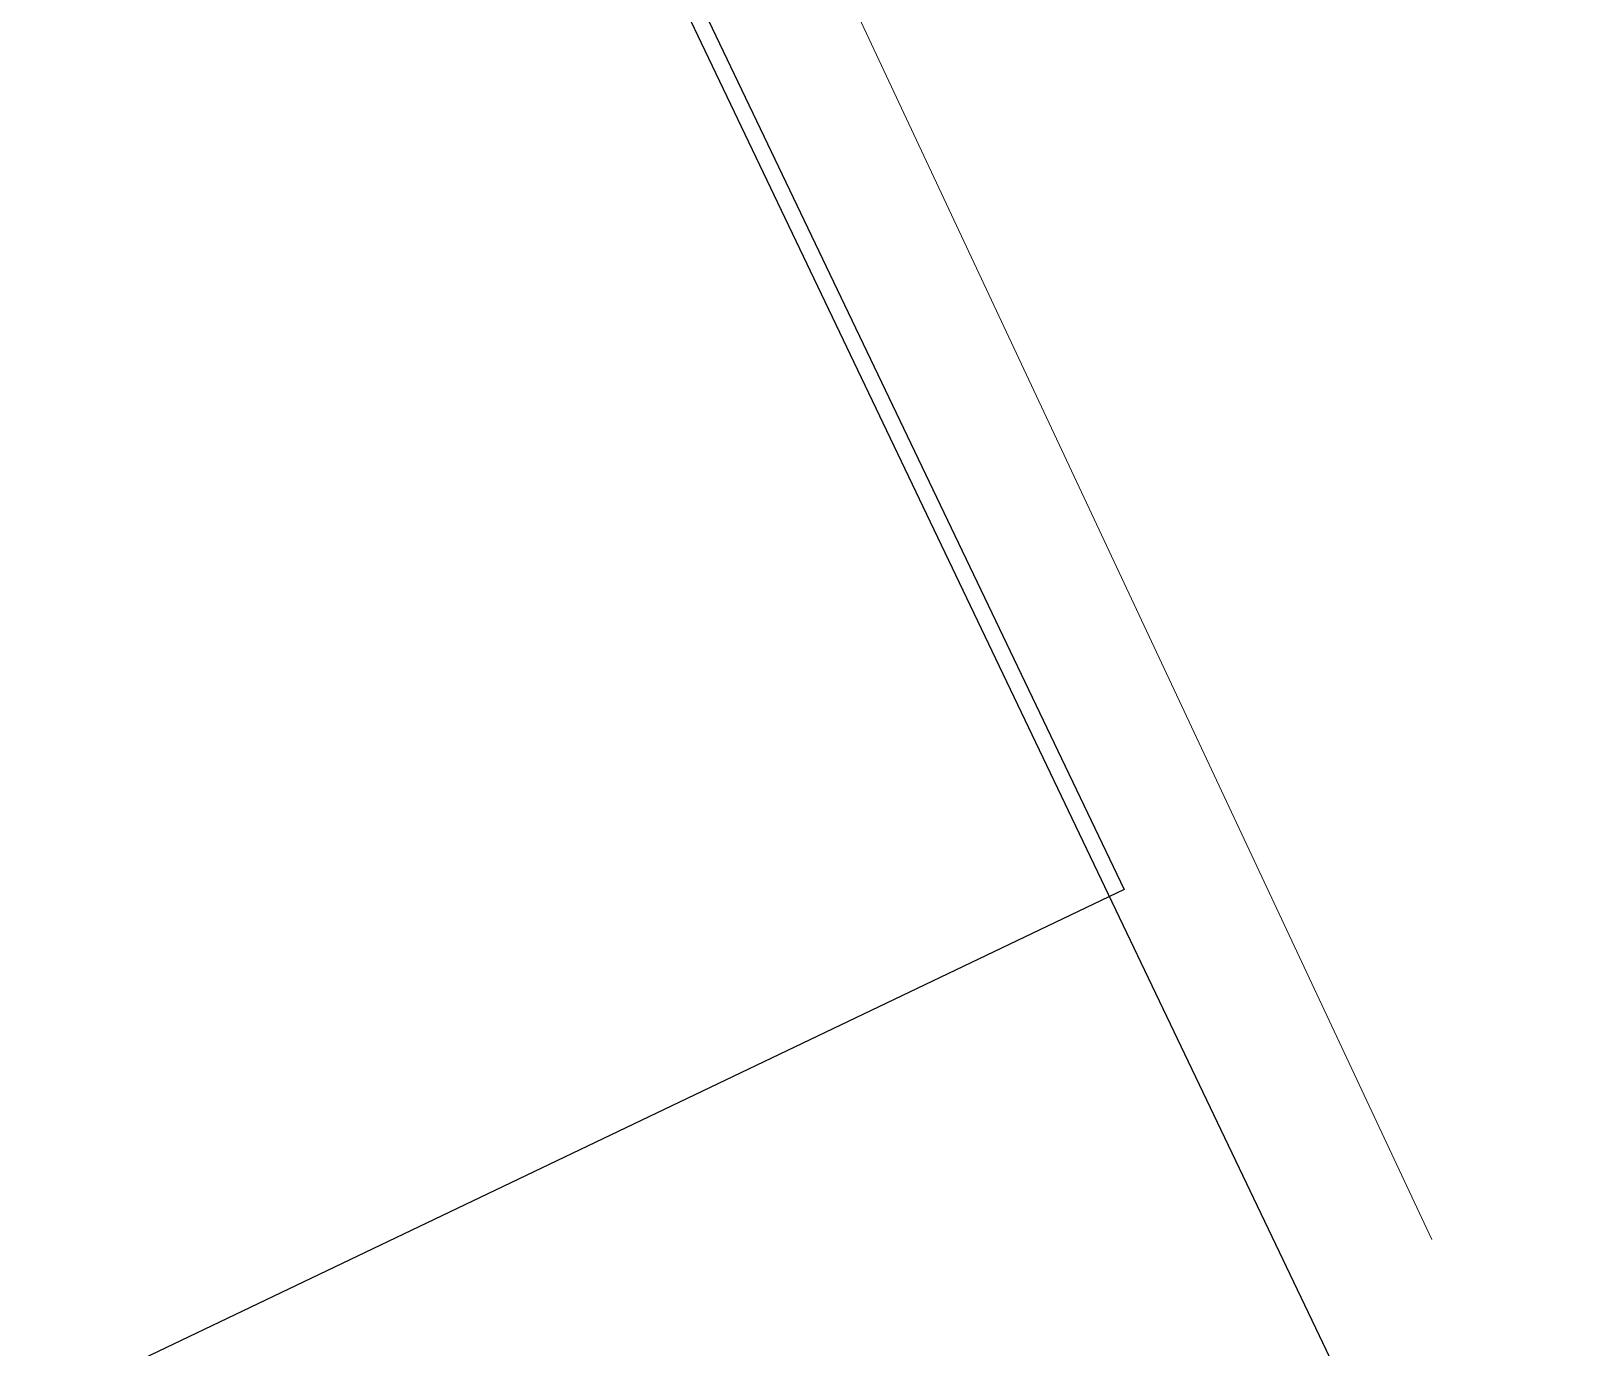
# Model space of a CAD drawing. Header units: metres. Extents: x 679304 to 680626, y 2747329 to 2750056.
# Drawn here: x 679539.808 to 679543.1, y 2747424.129 to 2747426.939 of the extents above; entities that cross this region are included whole.
import ezdxf

# ---------------------------------------------------------------- set-up
doc = ezdxf.new("R2010")
doc.units = ezdxf.units.M
doc.header["$XCLIPFRAME"] = 0
doc.layers.add('02-L-projecció', color=6, linetype='Continuous', lineweight=5)
doc.layers.add('SL_TREE_ACACIA_PYCNANTHA', color=52, linetype='Continuous', true_color=0xe0e000)
doc.layers.add('SL_TREE_BOMBAX_CEIBA', color=24, linetype='Continuous', true_color=0x8f2400)
picture_1 = doc.add_image_def('image3.png', size_in_pixel=(1135, 973))
picture_2 = doc.add_image_def('image1.png', size_in_pixel=(900, 793))

# ---------------------------------------------------------------- blocks, each defined once
blk = doc.blocks.new('General Section WaterFalls')
at = {"layer": '02-L-projecció'}
blk.add_lwpolyline([(14.41066232090816, -30.24338215566241), (28.89673480344936, -30.35466998582706)], dxfattribs=at)
blk = doc.blocks.new('ACACIA_PYCNANTHA_')
image = blk.add_image(picture_2, insert=(-6.431672699195633, 0), size_in_units=(12.86334539839125, 11.334036556582513), dxfattribs=dict(fade=19))
image.set_boundary_path([(-0.5, -0.5), (899.5, 792.4999999999999)])
image.dxf.clipping = 0
image.dxf.flags = 15

msp = doc.modelspace()

# ---------------------------------------------------------------- block references
at = {"rotation": 115.5575828871377}
msp.add_blockref('General Section WaterFalls', (679521.7318272467, 2747398.310749386), dxfattribs=at)
at = {"layer": 'SL_TREE_ACACIA_PYCNANTHA', "xscale": 0.8700474769190634, "yscale": 0.8700474769190634, "zscale": 0.8700474769190634, "rotation": 115.5482287746755}
msp.add_blockref('ACACIA_PYCNANTHA_', (679539.7284672408, 2747430.154267805), dxfattribs=at)

# ---------------------------------------------------------------- pictures from other files: only their frames are drawn
at = {"layer": 'SL_TREE_BOMBAX_CEIBA'}
image = msp.add_image(picture_1, insert=(679543.100386606, 2747423.020041606), size_in_units=(12.70678648439029, 10.893130616133703), rotation=115.54822877467521, dxfattribs=dict(at, fade=53))
image.set_boundary_path([(-0.5, -0.5), (1134.5, 972.4999999999999)])
image.dxf.clipping = 0
image.dxf.flags = 15

doc.saveas('drawing.dxf')
